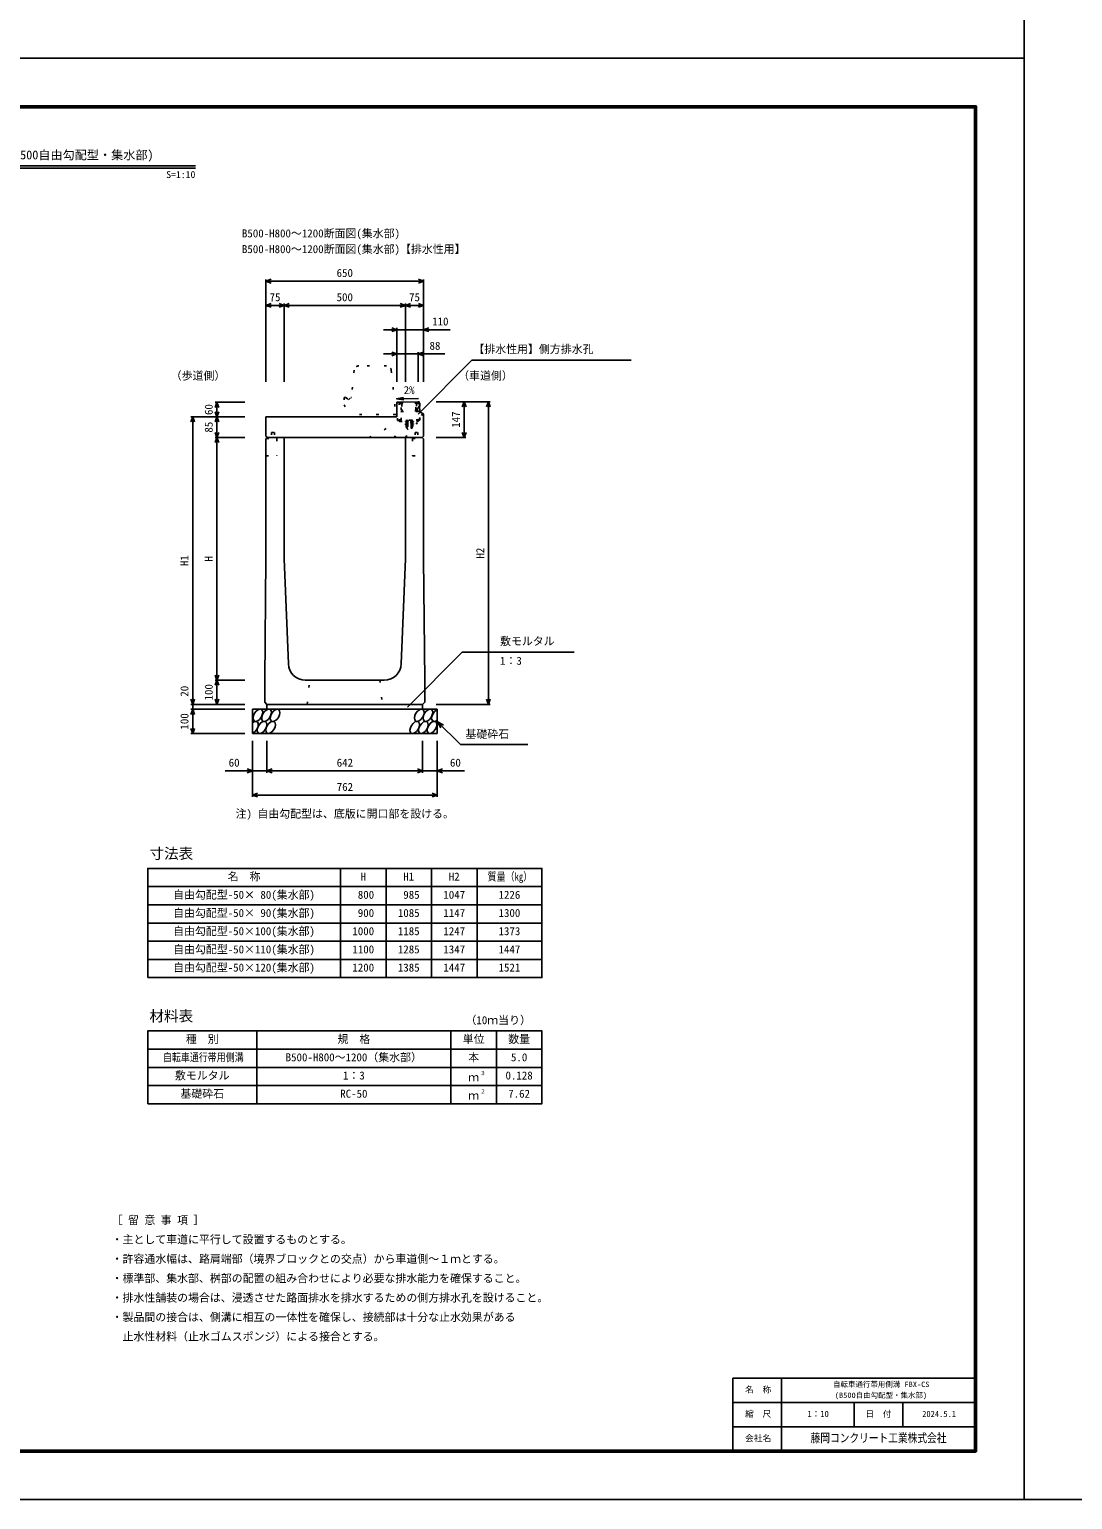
# Model space of a CAD drawing. Units: millimetres, scale not verified. Extents: x -12600 to 12600, y -5940 to 5940.
# Drawn here: x -8300 to -4000, y -5940 to 119 of the extents above; entities that cross this region are included whole.
import ezdxf
from ezdxf.enums import TextEntityAlignment as Align

# ---------------------------------------------------------------- set-up
doc = ezdxf.new("R2010")
doc.units = ezdxf.units.MM
doc.header["$LTSCALE"] = 40
doc.linetypes.add('DOTTED', pattern=[1.75, 0.25, -1.5])
for name, color, linetype, lineweight in [('0-0_DIM', 7, 'Continuous', 25), ('0-1_Defpoints', 5, 'Continuous', 25), ('0-2_HATCH', 6, 'Continuous', 25), ('0-3_HYO', 3, 'Continuous', 25), ('0-4_HYO2', 4, 'Continuous', 25), ('0-5_OUTLINE', 3, 'Continuous', 25), ('0-6_OUTLINE2', 4, 'DOTTED', 25), ('0-7_TXT', 7, 'Continuous', 25), ('0-8_WAKU', 3, 'Continuous', 25), ('0-9_WAKU-LINE', 7, 'Continuous', 25)]:
    doc.layers.add(name, color=color, linetype=linetype, lineweight=lineweight)
doc.layers.add('0-A_WAKU-TXT', color=7, linetype='Continuous')
doc.styles.add('ＭＳ ゴシック', font='')
doc.styles.get('ＭＳ ゴシック').set_extended_font_data('MS Gothic')

msp = doc.modelspace()

# ---------------------------------------------------------------- linework, layer by layer
at = {"layer": '0-0_DIM'}
for p, q in [((-7325, -911.3), (-7325, -1332.94)), ((-6675, -918.8), (-7325, -918.8)), ((-6675, -911.3), (-6675, -1332.94)), ((-7250, -1018.8), (-7325, -1018.8)), ((-7250, -1011.3), (-7250, -1332.94)), ((-7250, -1018.8), (-6750, -1018.8)), ((-6750, -1011.3), (-6750, -1332.94)), ((-6750, -1018.8), (-6675, -1018.8)), ((-6840, -1118.8), (-6785, -1118.8)), ((-6785, -1111.3), (-6785, -1332.94)), ((-6675, -1118.8), (-6785, -1118.8)), ((-6675, -1118.8), (-6565, -1118.8)), ((-6697, -1211.3), (-6697, -1332.94)), ((-6840, -1218.8), (-6785, -1218.8)), ((-6697, -1218.8), (-6785, -1218.8)), ((-6698.17, -1466.24), (-6476.03, -1244.1)), ((-6697, -1218.8), (-6587, -1218.8)), ((-6476.03, -1244.1), (-5820.13, -1244.1)), ((-7534.5, -1417.94), (-7412, -1417.94)), ((-7527, -1417.94), (-7527, -1477.94)), ((-6400.5, -1415.94), (-6623, -1415.94)), ((-6508, -1415.94), (-6508, -1562.94)), ((-6408, -1415.94), (-6408, -2662.94)), ((-7634.5, -1477.94), (-7412, -1477.94)), ((-7627, -1477.94), (-7627, -2662.94)), ((-7527, -1562.94), (-7527, -1477.94)), ((-7534.5, -1562.94), (-7412, -1562.94)), ((-7527, -1562.94), (-7527, -2562.94)), ((-6500.5, -1562.94), (-6623, -1562.94)), ((-6741.89, -2673.75), (-6515.66, -2447.52)), ((-6515.66, -2447.52), (-6054.19, -2447.52)), ((-7534.5, -2562.94), (-7412, -2562.94)), ((-7527, -2562.94), (-7527, -2662.94)), ((-7634.5, -2662.94), (-7412, -2662.94)), ((-7627, -2662.94), (-7627, -2682.94)), ((-6400.5, -2662.94), (-6623, -2662.94)), ((-7634.5, -2682.94), (-7412, -2682.94)), ((-7627, -2682.94), (-7627, -2782.94)), ((-7634.5, -2782.94), (-7412, -2782.94)), ((-6619, -2732.94), (-6523.24, -2828.7)), ((-6619, -2732.94), (-6593.02, -2747.94)), ((-6619, -2732.94), (-6604, -2758.92)), ((-7381, -3044.31), (-7381, -2812.94)), ((-7321, -2944.31), (-7321, -2812.94)), ((-6679, -2944.31), (-6679, -2812.94)), ((-6619, -3044.31), (-6619, -2812.94)), ((-6523.24, -2828.7), (-6245.69, -2828.7)), ((-7381, -2936.81), (-7492.79, -2936.81)), ((-7381, -2936.81), (-7321, -2936.81)), ((-7321, -2936.81), (-6679, -2936.81)), ((-6619, -2936.81), (-6679, -2936.81)), ((-6619, -2936.81), (-6507.21, -2936.81)), ((-7381, -3036.81), (-6619, -3036.81))]:
    msp.add_line(p, q, dxfattribs=at)
for points in [[(-7303.86, -926.5), (-7325, -918.8), (-7303.86, -911.11)], [(-6696.14, -911.11), (-6675, -918.8), (-6696.14, -926.5)], [(-7303.86, -1011.11), (-7325, -1018.8), (-7303.86, -1026.5)], [(-7271.14, -1011.11), (-7250, -1018.8), (-7271.14, -1026.5)], [(-7228.86, -1026.5), (-7250, -1018.8), (-7228.86, -1011.11)], [(-6771.14, -1011.11), (-6750, -1018.8), (-6771.14, -1026.5)], [(-6728.86, -1011.11), (-6750, -1018.8), (-6728.86, -1026.5)], [(-6696.14, -1011.11), (-6675, -1018.8), (-6696.14, -1026.5)], [(-6806.14, -1111.11), (-6785, -1118.8), (-6806.14, -1126.5)], [(-6653.86, -1111.11), (-6675, -1118.8), (-6653.86, -1126.5)], [(-6806.14, -1211.11), (-6785, -1218.8), (-6806.14, -1226.5)], [(-6675.86, -1211.11), (-6697, -1218.8), (-6675.86, -1226.5)], [(-7534.7, -1439.09), (-7527, -1417.94), (-7519.3, -1439.09)], [(-6515.7, -1437.09), (-6508, -1415.94), (-6500.3, -1437.09)], [(-6415.7, -1437.09), (-6408, -1415.94), (-6400.3, -1437.09)], [(-7619.3, -1499.09), (-7627, -1477.94), (-7634.7, -1499.09)], [(-7519.3, -1456.8), (-7527, -1477.94), (-7534.7, -1456.8)], [(-7534.7, -1499.09), (-7527, -1477.94), (-7519.3, -1499.09)], [(-7534.7, -1541.8), (-7527, -1562.94), (-7519.3, -1541.8)], [(-7534.7, -1584.09), (-7527, -1562.94), (-7519.3, -1584.09)], [(-6515.7, -1541.8), (-6508, -1562.94), (-6500.3, -1541.8)], [(-7519.3, -2541.8), (-7527, -2562.94), (-7534.7, -2541.8)], [(-7534.7, -2584.09), (-7527, -2562.94), (-7519.3, -2584.09)], [(-7619.3, -2641.8), (-7627, -2662.94), (-7634.7, -2641.8)], [(-7519.3, -2641.8), (-7527, -2662.94), (-7534.7, -2641.8)], [(-6415.7, -2641.8), (-6408, -2662.94), (-6400.3, -2641.8)], [(-7619.3, -2704.09), (-7627, -2682.94), (-7634.7, -2704.09)], [(-7619.3, -2761.8), (-7627, -2782.94), (-7634.7, -2761.8)], [(-7402.14, -2929.11), (-7381, -2936.81), (-7402.14, -2944.5)], [(-7299.86, -2944.5), (-7321, -2936.81), (-7299.86, -2929.11)], [(-6700.14, -2929.11), (-6679, -2936.81), (-6700.14, -2944.5)], [(-6597.86, -2929.11), (-6619, -2936.81), (-6597.86, -2944.5)], [(-7359.86, -3044.5), (-7381, -3036.81), (-7359.86, -3029.11)], [(-6640.14, -3029.11), (-6619, -3036.81), (-6640.14, -3044.5)]]:
    msp.add_lwpolyline(points, dxfattribs=at)
at = {"layer": '0-1_Defpoints'}
for points in [[(-4200, -5940), (12600, -5940), (12600, 5940), (-4200, 5940)], [(-12600, -5940), (-4200, -5940), (-4200, 0), (-12600, 0)]]:
    msp.add_lwpolyline(points, close=True, dxfattribs=at)
at = {"layer": '0-2_HATCH', "linetype": 'DOTTED'}
for p, q in [((-6767.68, -1491.59), (-6768.54, -1449.6)), ((-6703.56, -1448.27), (-6702.69, -1490.26)), ((-6696.07, -1496.12), (-6697.72, -1416.14)), ((-6774.16, -1492.73), (-6783.16, -1492.91)), ((-6696.2, -1490.12), (-6774.18, -1491.73)), ((-6768.4, -1456.6), (-6703.41, -1455.27)), ((-6750.06, -1497.23), (-6717.07, -1496.56)), ((-6750.06, -1507.23), (-6717.07, -1506.56)), ((-6747.13, -1511.18), (-6747.39, -1498.68)), ((-6747.13, -1521.18), (-6747.39, -1508.68)), ((-6719.42, -1510.61), (-6747.13, -1511.18)), ((-6744.5, -1491.74), (-6746.96, -1493.67)), ((-6746.81, -1501.17), (-6746.96, -1493.67)), ((-6720.57, -1500.63), (-6746.81, -1501.17)), ((-6746.57, -1493.32), (-6744.5, -1491.74)), ((-6723.26, -1491.3), (-6744.5, -1491.74)), ((-6740.56, -1501.04), (-6740.72, -1493.54)), ((-6740.46, -1498.54), (-6740.2, -1511.03)), ((-6740.46, -1508.54), (-6740.2, -1521.03)), ((-6726.81, -1500.75), (-6726.97, -1493.26)), ((-6726.61, -1498.25), (-6726.35, -1510.75)), ((-6726.61, -1508.25), (-6726.35, -1520.75)), ((-6721.13, -1492.79), (-6723.26, -1491.3)), ((-6720.57, -1500.63), (-6720.72, -1493.13)), ((-6719.68, -1498.11), (-6719.42, -1510.61)), ((-6719.68, -1508.11), (-6719.42, -1520.61)), ((-6717.07, -1496.56), (-6717.04, -1498.05)), ((-6717.07, -1506.56), (-6717.04, -1508.05)), ((-6696.18, -1491.12), (-6690.18, -1491)), ((-6690.18, -1491), (-6690.86, -1457.76)), ((-6719.42, -1520.61), (-6747.13, -1521.18))]:
    msp.add_line(p, q, dxfattribs=at)
at = {"layer": '0-2_HATCH'}
msp.add_line((-6691.4, -1431.39), (-6690.86, -1457.76), dxfattribs=at)
at = {"layer": '0-2_HATCH', "linetype": 'DOTTED'}
for points in [[(-6783.16, -1492.91), (-6784.7, -1417.93), (-6775.7, -1417.74)], [(-6775.7, -1417.74), (-6774.06, -1497.73), (-6696.07, -1496.12)], [(-6768.54, -1449.6), (-6767.54, -1449.58), (-6768.04, -1425.59), (-6769.04, -1425.61), (-6769.18, -1418.61), (-6704.2, -1417.27)], [(-6764.18, -1418.51), (-6764.04, -1425.51), (-6765.04, -1425.53), (-6764.55, -1449.52), (-6763.55, -1449.5), (-6763.4, -1456.5)], [(-6708.41, -1455.37), (-6708.56, -1448.37), (-6707.56, -1448.35), (-6708.05, -1424.35), (-6709.05, -1424.38), (-6709.19, -1417.38)], [(-6704.2, -1417.27), (-6704.05, -1424.27), (-6705.05, -1424.29), (-6704.56, -1448.29), (-6703.56, -1448.27)], [(-6691.4, -1431.39), (-6691.72, -1416.02), (-6697.72, -1416.14)], [(-6717.04, -1498.05), (-6750.03, -1498.73), (-6750.06, -1497.23)], [(-6717.04, -1508.05), (-6750.03, -1508.73), (-6750.06, -1507.23)]]:
    msp.add_lwpolyline(points, dxfattribs=at)
for centre, radius, start, end in [((-6743.77, -1496.88), 4.53, 47.57461, 134.78335), ((-6733.28, -1510.89), 11, 181.1783, 1.1783), ((-6733.47, -1511.68), 19.53, 70.56972, 111.78823), ((-6723.78, -1496.47), 4.53, 47.57461, 134.78335), ((-6733.28, -1520.89), 11, 181.1783, 1.1783)]:
    msp.add_arc(centre, radius, start, end, dxfattribs=at)
at = {"layer": '0-2_HATCH'}
for centre in [(-7358.11, -2707.94), (-7322.63, -2707.94), (-7287.16, -2707.94), (-6692.95, -2707.94), (-6657.48, -2707.94), (-7341.23, -2757.94), (-7305.75, -2757.94), (-6711.55, -2757.94), (-6676.07, -2757.94), (-6640.59, -2757.94)]:
    msp.add_ellipse(centre, major_axis=(14.54, 23.54), ratio=0.5792, dxfattribs=at)
for centre, start_param, end_param in [((-6622, -2707.94), 0.6666252, 4.1103269), ((-7376.7, -2757.94), 3.7419964, 7.318141)]:
    msp.add_ellipse(centre, major_axis=(14.54, 23.54), ratio=0.5792, start_param=start_param, end_param=end_param, dxfattribs=at)
at = {"layer": '0-3_HYO'}
for p, q in [((-7017.5, -3338.87), (-7017.5, -3788.87)), ((-6830, -3338.87), (-6830, -3788.87)), ((-6642.5, -3338.87), (-6642.5, -3788.87)), ((-6455, -3338.87), (-6455, -3788.87)), ((-7812.5, -3413.87), (-6187.5, -3413.87)), ((-7362.5, -4008.65), (-7362.5, -4308.65)), ((-6562.5, -4008.65), (-6562.5, -4308.65)), ((-6375, -4008.65), (-6375, -4308.65)), ((-7812.5, -4083.65), (-6187.5, -4083.65))]:
    msp.add_line(p, q, dxfattribs=at)
for points in [[(-7812.5, -3788.87), (-6187.5, -3788.87), (-6187.5, -3338.87), (-7812.5, -3338.87)], [(-7812.5, -4308.65), (-6187.5, -4308.65), (-6187.5, -4008.65), (-7812.5, -4008.65)]]:
    msp.add_lwpolyline(points, close=True, dxfattribs=at)
at = {"layer": '0-4_HYO2'}
for p, q in [((-7812.5, -3488.87), (-6187.5, -3488.87)), ((-7812.5, -3563.87), (-6187.5, -3563.87)), ((-7812.5, -3638.87), (-6187.5, -3638.87)), ((-7812.5, -3713.87), (-6187.5, -3713.87)), ((-7812.5, -4158.65), (-6187.5, -4158.65)), ((-7812.5, -4233.65), (-6187.5, -4233.65))]:
    msp.add_line(p, q, dxfattribs=at)
at = {"layer": '0-5_OUTLINE', "linetype": 'DOTTED'}
for p, q in [((-6828.1, -1267.94), (-6941.9, -1267.94)), ((-6961.8, -1285.99), (-6973, -1397.94)), ((-6808.2, -1285.95), (-6790, -1467.94)), ((-7003, -1397.94), (-7003, -1427.94)), ((-7003, -1397.94), (-6995, -1397.94)), ((-7003, -1427.94), (-6980, -1467.94)), ((-6790, -1467.94), (-6980, -1467.94))]:
    msp.add_line(p, q, dxfattribs=at)
at = {"layer": '0-5_OUTLINE'}
for p, q in [((-6785, -1417.94), (-6697, -1416.13)), ((-6785, -1477.94), (-6785, -1417.94)), ((-6700, -1443), (-6691, -1433)), ((-6700, -1443), (-6700, -1453)), ((-6675, -1466), (-6700, -1453)), ((-6697, -1416.13), (-6691, -1422)), ((-6691, -1422), (-6691, -1433)), ((-6785, -1477.94), (-7325, -1477.94)), ((-7325, -1477.94), (-7325, -1556.94)), ((-6675, -1466), (-6675, -1556.94)), ((-7325, -1556.94), (-7319, -1562.94)), ((-7325, -1568.94), (-7319, -1562.94)), ((-7325, -2062.94), (-7325, -1568.94)), ((-6681, -1562.94), (-7319, -1562.94)), ((-7250, -1562.94), (-7250, -2062.94)), ((-6750, -1562.94), (-6750, -2062.94)), ((-6681, -1562.94), (-6675, -1556.94)), ((-6681, -1562.94), (-6675, -1568.94)), ((-6675, -1568.94), (-6675, -2062.94)), ((-7325, -2062.94), (-7330, -2562.94)), ((-7250, -2062.94), (-7232.69, -2495.74)), ((-6750, -2062.94), (-6767.31, -2495.74)), ((-6675, -2062.94), (-6670, -2562.94)), ((-7330, -2653.94), (-7330, -2562.94)), ((-6837.26, -2562.94), (-7162.74, -2562.94)), ((-6670, -2653.94), (-6670, -2562.94)), ((-7330, -2653.94), (-7321, -2662.94)), ((-6679, -2662.94), (-7321, -2662.94)), ((-7321, -2662.94), (-7321, -2682.94)), ((-6679, -2662.94), (-6670, -2653.94)), ((-6679, -2662.94), (-6679, -2682.94)), ((-7381, -2682.94), (-6619, -2682.94)), ((-7381, -2782.94), (-7381, -2682.94)), ((-6619, -2782.94), (-6619, -2682.94)), ((-7381, -2782.94), (-6619, -2782.94))]:
    msp.add_line(p, q, dxfattribs=at)
at = {"layer": '0-5_OUTLINE', "linetype": 'DOTTED'}
msp.add_lwpolyline([(-6995, -1397.94), (-6985, -1407.94), (-6975, -1397.94), (-6973, -1397.94)], dxfattribs=at)
for centre, start, end in [((-6941.9, -1287.94), 90, 174.40835), ((-6828.1, -1287.94), 4.08463, 90)]:
    msp.add_arc(centre, 20, start, end, dxfattribs=at)
at = {"layer": '0-5_OUTLINE'}
for centre, start, end in [((-7162.74, -2492.94), 182.29061, 270.36797), ((-6837.26, -2492.94), 270, 357.70939)]:
    msp.add_arc(centre, 70, start, end, dxfattribs=at)
at = {"layer": '0-6_OUTLINE2'}
for p, q in [((-6797.09, -1562.94), (-6699.75, -1453.07)), ((-6900, -1562.94), (-6774.06, -1497.73)), ((-6677.71, -1464.53), (-6754.07, -1562.94)), ((-6750, -1562.94), (-6696.07, -1496.12)), ((-7323.5, -1567.44), (-7280, -1567.44)), ((-7301.5, -1542.44), (-7289.5, -1542.44)), ((-7301.5, -1542.44), (-7301.5, -1567.44)), ((-7289.5, -1542.44), (-7289.5, -1567.44)), ((-7280, -1567.44), (-7280, -1637.94)), ((-6720.55, -1567.44), (-6676.5, -1567.44)), ((-6720.55, -1567.44), (-6720.55, -1637.94)), ((-6710.5, -1542.44), (-6698.5, -1542.44)), ((-6710.5, -1542.44), (-6710.5, -1567.44)), ((-6698.5, -1542.44), (-6698.5, -1567.44)), ((-7325, -1637.94), (-7280, -1637.94)), ((-6720.55, -1637.94), (-6675.55, -1637.94)), ((-7155, -2662.94), (-7145, -2562.94)), ((-6855, -2562.94), (-6845, -2662.94))]:
    msp.add_line(p, q, dxfattribs=at)
at = {"layer": '0-7_TXT'}
for p, q in [((-9184.18, -442.8), (-7615.82, -442.8)), ((-9184.18, -452.4), (-7615.82, -452.4)), ((-6786.83, -1403.5), (-6757.19, -1408.15))]:
    msp.add_line(p, q, dxfattribs=at)
msp.add_lwpolyline([(-6696.41, -1401.78), (-6786.83, -1403.5), (-6757.39, -1397.73)], dxfattribs=at)
at = {"layer": '0-8_WAKU'}
for p, q in [((-5400, -5440), (-4400, -5440)), ((-5400, -5740), (-5400, -5440))]:
    msp.add_line(p, q, dxfattribs=at)
at = {"layer": '0-8_WAKU', "lineweight": 50}
msp.add_lwpolyline([(-12400, -5740), (-4400, -5740), (-4400, -200), (-12400, -200)], close=True, dxfattribs=at)
at = {"layer": '0-9_WAKU-LINE'}
for p, q in [((-5200, -5740), (-5200, -5440)), ((-5400, -5540), (-4400, -5540)), ((-4900, -5640), (-4900, -5540)), ((-4700, -5640), (-4700, -5540)), ((-5400, -5640), (-4400, -5640))]:
    msp.add_line(p, q, dxfattribs=at)

# ---------------------------------------------------------------- texts
at = {"layer": '0-0_DIM', "style": 'ＭＳ ゴシック'}
for s, p in [('650', (-7033.75, -911.3)), ('75', (-7310, -1011.3)), ('500', (-7033.75, -1011.3)), ('75', (-6735, -1011.3)), ('110', (-6639.93, -1111.3)), ('88', (-6650.68, -1211.3)), ('【排水性用】側方排水孔', (-6469.84, -1225.36)), ('（歩道側）', (-7717.39, -1334.65)), ('（車道側）', (-6532.57, -1334.65)), ('敷モルタル', (-6360.06, -2428.78)), ('1：3', (-6360.06, -2509.47)), ('基礎砕石', (-6502.68, -2811.53)), ('60', (-7478.5, -2929.31)), ('642', (-7033.22, -2929.31)), ('60', (-6566.5, -2929.31)), ('762', (-7033.22, -3029.31))]:
    msp.add_text(s, height=32.99, dxfattribs=at).set_placement(p, align=Align.BOTTOM_LEFT)
for s, p in [('60', (-7534.5, -1470.44)), ('85', (-7534.5, -1542.94)), ('147', (-6515.5, -1523.19)), ('H1', (-7634.5, -2092.94)), ('H', (-7534.5, -2074.19)), ('H2', (-6415.5, -2061.94)), ('20', (-7634.5, -2631.13)), ('100', (-7534.5, -2646.69)), ('100', (-7634.5, -2766.69))]:
    msp.add_text(s, height=32.99, rotation=90, dxfattribs=at).set_placement(p, align=Align.BOTTOM_LEFT)
at = {"layer": '0-7_TXT', "style": 'ＭＳ ゴシック'}
for s, height, p in [('自転車通行帯用側溝 FBX-CS(B500自由勾配型・集水部)', 36.66, (-9012.5, -427.8)), ('S', 29.33, (-7735.82, -502.8)), ('=', 29.33, (-7715.82, -502.8)), ('1', 29.33, (-7695.82, -502.8)), (':', 29.33, (-7675.82, -502.8)), ('1', 29.33, (-7655.82, -502.8)), ('0', 29.33, (-7635.82, -502.8)), ('B500-H800～1200断面図(集水部)', 32.99, (-7423.96, -748.2)), ('B500-H800～1200断面図(集水部)【排水性用】', 32.99, (-7423.96, -813.07)), ('2%', 32.99, (-6757.26, -1394.17)), ('注) 自由勾配型は、底版に開口部を設ける。', 32.99, (-7450, -3140)), ('寸法表', 43.99, (-7805, -3312.62)), ('名\u3000称', 32.99, (-7482.5, -3398.87)), ('H', 32.99, (-6935, -3398.87)), ('H1', 32.99, (-6758.75, -3398.87)), ('H2', 32.99, (-6571.25, -3398.87)), ('自由勾配型-50× 80(集水部)', 32.99, (-7707.5, -3473.87)), (' 800', 32.99, (-6968.75, -3473.87)), (' 985', 32.99, (-6781.25, -3473.87)), ('1047', 32.99, (-6593.75, -3473.87)), ('1226', 32.99, (-6366.25, -3473.87)), ('自由勾配型-50× 90(集水部)', 32.99, (-7707.5, -3548.87)), (' 900', 32.99, (-6968.75, -3548.87)), ('1085', 32.99, (-6781.25, -3548.87)), ('1147', 32.99, (-6593.75, -3548.87)), ('1300', 32.99, (-6366.25, -3548.87)), ('自由勾配型-50×100(集水部)', 32.99, (-7707.5, -3623.87)), ('1000', 32.99, (-6968.75, -3623.87)), ('1185', 32.99, (-6781.25, -3623.87)), ('1247', 32.99, (-6593.75, -3623.87)), ('1373', 32.99, (-6366.25, -3623.87)), ('自由勾配型-50×110(集水部)', 32.99, (-7707.5, -3698.87)), ('1100', 32.99, (-6968.75, -3698.87)), ('1285', 32.99, (-6781.25, -3698.87)), ('1347', 32.99, (-6593.75, -3698.87)), ('1447', 32.99, (-6366.25, -3698.87)), ('自由勾配型-50×120(集水部)', 32.99, (-7707.5, -3773.87)), ('1200', 32.99, (-6968.75, -3773.87)), ('1385', 32.99, (-6781.25, -3773.87)), ('1447', 32.99, (-6593.75, -3773.87)), ('1521', 32.99, (-6366.25, -3773.87)), ('材料表', 43.99, (-7805, -3982.4)), ('（10ｍ当り）', 32.99, (-6502.5, -3990.65)), ('種\u3000別', 32.99, (-7655, -4068.65)), ('規\u3000格', 32.99, (-7030, -4068.65)), ('単位', 32.99, (-6513.75, -4068.65)), ('数量', 32.99, (-6326.25, -4068.65)), ('B500-H800～1200（集水部）', 32.99, (-7243.75, -4143.65)), ('本', 32.99, (-6491.25, -4143.65)), ('5.0', 32.99, (-6315, -4143.65)), ('敷モルタル', 32.99, (-7700, -4218.65)), ('1：3', 32.99, (-7007.5, -4218.65)), ('３', 16.5, (-6442.09, -4195.87)), ('0.128', 32.99, (-6337.5, -4218.65)), ('ｍ', 32.99, (-6491.25, -4226.15)), ('基礎砕石', 32.99, (-7677.5, -4293.65)), ('RC-50', 32.99, (-7018.75, -4293.65)), ('ｍ', 32.99, (-6491.25, -4301.15)), ('２', 16.5, (-6442.09, -4270.87)), ('7.62', 32.99, (-6326.25, -4293.65)), ('［ 留 意 事 項 ］', 32.99, (-7961.08, -4814.42)), ('・主として車道に平行して設置するものとする。', 32.99, (-7961.08, -4894.42)), ('・許容通水幅は、路肩端部（境界ブロックとの交点）から車道側～１ｍとする。', 32.99, (-7961.08, -4974.42)), ('・標準部、集水部、桝部の配置の組み合わせにより必要な排水能力を確保すること。', 32.99, (-7961.08, -5054.42)), ('・排水性舗装の場合は、浸透させた路面排水を排水するための側方排水孔を設けること。', 32.99, (-7961.08, -5134.42)), ('・製品間の接合は、側溝に相互の一体性を確保し、接続部は十分な止水効果がある', 32.99, (-7961.08, -5214.42)), ('\u3000止水性材料（止水ゴムスポンジ）による接合とする。', 32.99, (-7961.08, -5294.42))]:
    msp.add_text(s, height=height, dxfattribs=at).set_placement(p, align=Align.BOTTOM_LEFT)
at = {"layer": '0-7_TXT', "style": 'ＭＳ ゴシック', "width": 0.8}
for s, p in [('質量（kg）', (-6411.25, -3398.87)), ('自転車通行帯用側溝', (-7749.5, -4143.65))]:
    msp.add_text(s, height=32.99, dxfattribs=at).set_placement(p, align=Align.BOTTOM_LEFT)
at = {"layer": '0-A_WAKU-TXT', "style": 'ＭＳ ゴシック'}
for s, height, p in [('自転車通行帯用側溝 FBX-CS', 21.99, (-4987.5, -5482.5)), ('名\u3000称', 25.66, (-5350.05, -5507.5)), ('(B500自由勾配型・集水部)', 21.99, (-4980, -5527.5)), ('縮\u3000尺', 25.66, (-5350.05, -5607.5)), ('日\u3000付', 25.66, (-4854.05, -5607.5)), ('1：10', 25.66, (-5093.25, -5607.5)), ('2024.5.1', 25.66, (-4620, -5607.5)), ('会社名', 25.66, (-5350.05, -5707.5))]:
    msp.add_text(s, height=height, dxfattribs=at).set_placement(p, align=Align.BOTTOM_LEFT)
at = {"layer": '0-A_WAKU-TXT', "style": 'ＭＳ ゴシック', "width": 0.8}
msp.add_text('藤岡コンクリート工業株式会社', height=36.66, dxfattribs=at).set_placement((-5080, -5715), align=Align.BOTTOM_LEFT)

doc.saveas('drawing.dxf')
